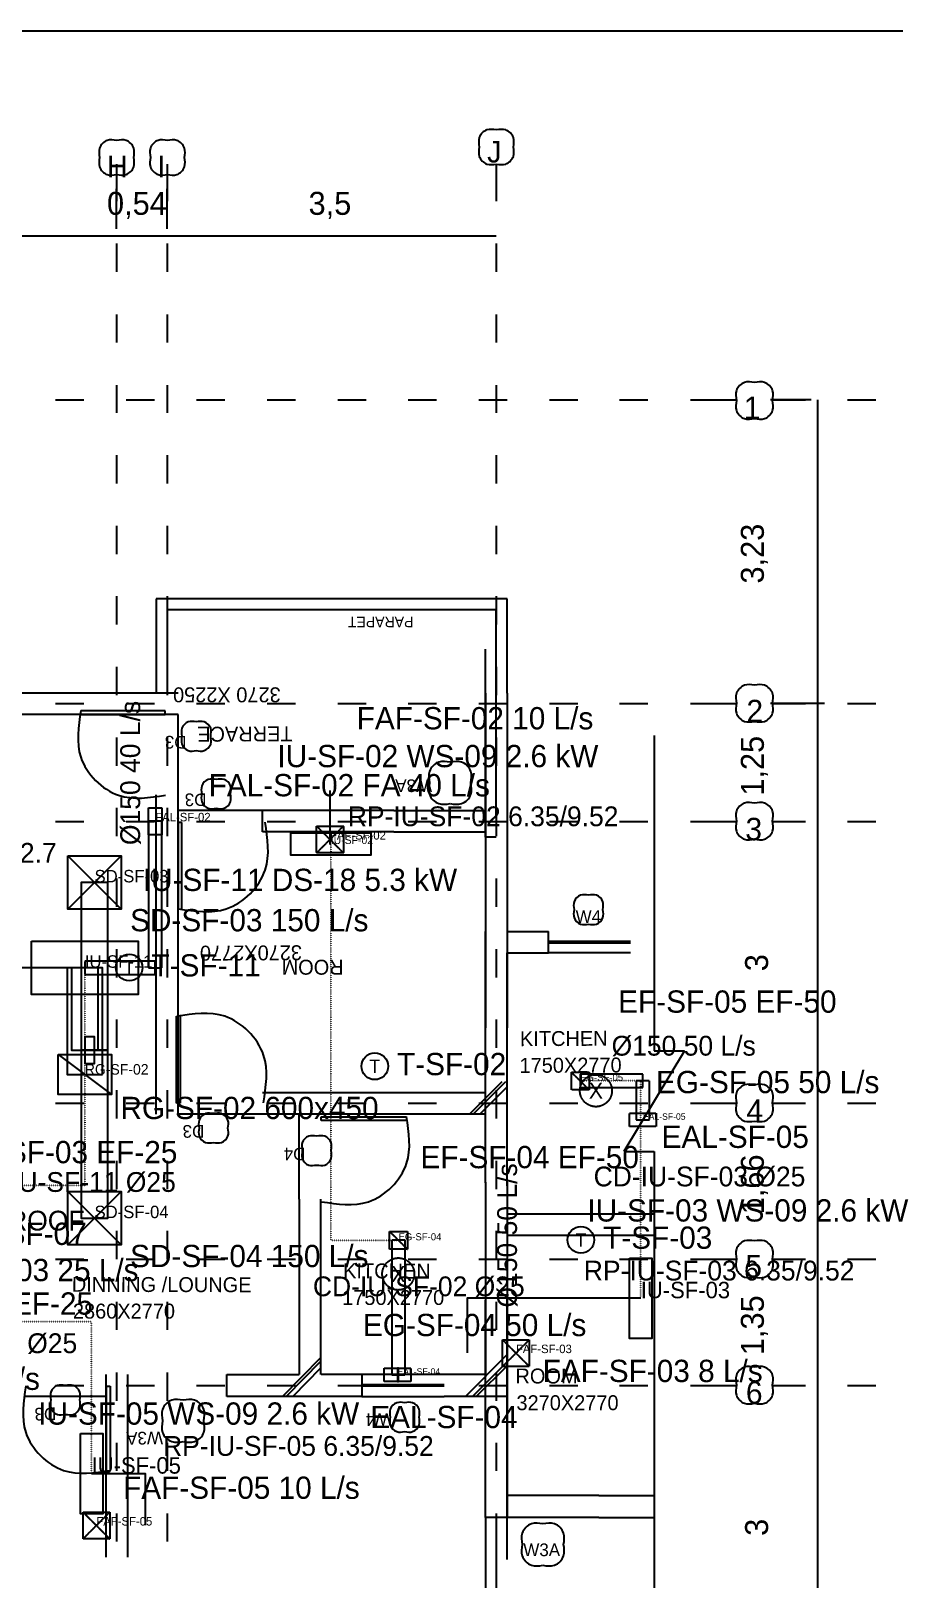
# Model space of a CAD drawing. Header units: millimetres. Extents: x 30 to 56197, y -4580 to 38782.
# Drawn here: x 16813 to 26511, y 21391 to 38782 of the extents above; entities that cross this region are included whole.
import ezdxf
from ezdxf.enums import TextEntityAlignment as Align

# ---------------------------------------------------------------- set-up
doc = ezdxf.new("R2010")
doc.units = ezdxf.units.MM
doc.linetypes.add('DASHED', pattern=[1.524, 1.27, -0.254])
doc.linetypes.add('DOT', pattern=[0.508, 0, -0.508])
for name, color, linetype in [('A-ARCH-REF', 8, 'CONTINUOUS'), ('M-ANNO', 7, 'CONTINUOUS'), ('M-CTRL', 200, 'CONTINUOUS'), ('M-DUCT-EXHS', 6, 'DASHED'), ('M-DUCT-FRSH', 4, 'DASHED'), ('M-DUCT-RETN', 3, 'CONTINUOUS'), ('M-DUCT-SUPP', 5, 'CONTINUOUS'), ('M-EQPM', 1, 'CONTINUOUS'), ('M-PIPE-COND', 140, 'DOT'), ('M-PIPE-REFG', 30, 'CONTINUOUS')]:
    doc.layers.add(name, color=color, linetype=linetype)

msp = doc.modelspace()

# ---------------------------------------------------------------- linework, layer by layer
at = {"layer": 'A-ARCH-REF'}
for p, q in [((2132, 38782), (56197, 38782)), ((17773, 37287), (17773, 36869)), ((18343, 37287), (18343, 36869)), ((22039, 37287), (22039, 36869)), ((17773, 36557), (17773, 37010)), ((18343, 36557), (18343, 37010)), ((15172, 36481), (17773, 36481)), ((17773, 36481), (18343, 36481)), ((17773, 36393), (17773, 36075)), ((18343, 36481), (22039, 36481)), ((18343, 36393), (18343, 36075)), ((22039, 36393), (22039, 36075)), ((17773, 35598), (17773, 35281)), ((18343, 35598), (18343, 35281)), ((22039, 35598), (22039, 35281)), ((17773, 34804), (17773, 34492)), ((18343, 34804), (18343, 34492)), ((22039, 34804), (22039, 34492)), ((17090, 34639), (17408, 34639)), ((17884, 34639), (18202, 34639)), ((18673, 34639), (18991, 34639)), ((19467, 34639), (19785, 34639)), ((20262, 34639), (20579, 34639)), ((21050, 34639), (21368, 34639)), ((21845, 34639), (22162, 34639)), ((22639, 34639), (22957, 34639)), ((23427, 34639), (23745, 34639)), ((24222, 34639), (24746, 34639)), ((25581, 34639), (25122, 34639)), ((25140, 34639), (25516, 34639)), ((25652, 34639), (25652, 31226)), ((25987, 34639), (26305, 34639)), ((17773, 34015), (17773, 33698)), ((18343, 34015), (18343, 33698)), ((22039, 34015), (22039, 33698)), ((17773, 33221), (17773, 32903)), ((18343, 33221), (18343, 32903)), ((22039, 33221), (22039, 32903)), ((17773, 32432), (17773, 32115)), ((18220, 32403), (18220, 31344)), ((22162, 32403), (18220, 32403)), ((18343, 32432), (18343, 32115)), ((22039, 32432), (22039, 32115)), ((22162, 31344), (22162, 32403)), ((18343, 32279), (18343, 31344)), ((22039, 32279), (18343, 32279)), ((22039, 31344), (22039, 32279)), ((21921, 29726), (21921, 31838)), ((17773, 31638), (17773, 31320)), ((18343, 31638), (18343, 31320)), ((22039, 31638), (22039, 31320)), ((22039, 29967), (22039, 31585)), ((18467, 31344), (16325, 31344)), ((21921, 31344), (21921, 29785)), ((22162, 31344), (22162, 27584)), ((17090, 31226), (17408, 31226)), ((18320, 31144), (17373, 31144)), ((17884, 31226), (18202, 31226)), ((18320, 31103), (18320, 31144)), ((18673, 31226), (18991, 31226)), ((19467, 31226), (19785, 31226)), ((20262, 31226), (20579, 31226)), ((21050, 31226), (21368, 31226)), ((21845, 31226), (22162, 31226)), ((22639, 31226), (22957, 31226)), ((23427, 31226), (23745, 31226)), ((24222, 31226), (24746, 31226)), ((25728, 31226), (25122, 31226)), ((25728, 31226), (25122, 31226)), ((25140, 31226), (25516, 31226)), ((25652, 31226), (25652, 29902)), ((25987, 31226), (26305, 31226)), ((18467, 31103), (16325, 31103)), ((17373, 31103), (18320, 31103)), ((18467, 30026), (18467, 31103)), ((17773, 30844), (17773, 30526)), ((18343, 30844), (18343, 30526)), ((22039, 30844), (22039, 30526)), ((23816, 30867), (23816, 27325)), ((18220, 26613), (18220, 30202)), ((18467, 26613), (18467, 30202)), ((17773, 30055), (17773, 29737)), ((18343, 30055), (18343, 29737)), ((19414, 30026), (18467, 30026)), ((20891, 30026), (19414, 30026)), ((19414, 29785), (19414, 30026)), ((20891, 30026), (21921, 30026)), ((22039, 30055), (22039, 29737)), ((17090, 29902), (17408, 29902)), ((17884, 29902), (18202, 29902)), ((18508, 29890), (18467, 29890)), ((18467, 29890), (18467, 28914)), ((18508, 28914), (18508, 29890)), ((18673, 29902), (18991, 29902)), ((20891, 29785), (19414, 29785)), ((19467, 29902), (19785, 29902)), ((20262, 29902), (20579, 29902)), ((20891, 29785), (21921, 29785)), ((21050, 29902), (21368, 29902)), ((21845, 29902), (22162, 29902)), ((21921, 29902), (21921, 27584)), ((22639, 29902), (22957, 29902)), ((23427, 29902), (23745, 29902)), ((24222, 29902), (24746, 29902)), ((25140, 29902), (25516, 29902)), ((25652, 29902), (25652, 26736)), ((25987, 29902), (26305, 29902)), ((22039, 29726), (21921, 29726)), ((17773, 29261), (17773, 28943)), ((18343, 29261), (18343, 28943)), ((22039, 29261), (22039, 28943)), ((21921, 25842), (21921, 28667)), ((22162, 28667), (22627, 28667)), ((22627, 28425), (22627, 28667)), ((22627, 28555), (23551, 28555)), ((22627, 28537), (23551, 28537)), ((17773, 28466), (17773, 28149)), ((18343, 28466), (18343, 28149)), ((22039, 28466), (22039, 28149)), ((22162, 25807), (22162, 28425)), ((22162, 28425), (22627, 28425)), ((23551, 28425), (22627, 28425)), ((17773, 27678), (17773, 27360)), ((18343, 27678), (18343, 27360)), ((18449, 26736), (18449, 27713)), ((18491, 27713), (18491, 26736)), ((22039, 27678), (22039, 27360)), ((24157, 27325), (23475, 26195)), ((23816, 27325), (24157, 27325)), ((22104, 26978), (21739, 26613)), ((22145, 26978), (21780, 26613)), ((22162, 26454), (22162, 26978)), ((17773, 26884), (17773, 26566)), ((18343, 26884), (18343, 26566)), ((21921, 26854), (19414, 26854)), ((22162, 26919), (21856, 26613)), ((22039, 26884), (22039, 26566)), ((17090, 26736), (17408, 26736)), ((17884, 26736), (18202, 26736)), ((18491, 26736), (18449, 26736)), ((19414, 26613), (18467, 26613)), ((18673, 26736), (18991, 26736)), ((21921, 26613), (19414, 26613)), ((19467, 26736), (19785, 26736)), ((19826, 25660), (19826, 26613)), ((20262, 26736), (20579, 26736)), ((21050, 26736), (21368, 26736)), ((21845, 26736), (22162, 26736)), ((22639, 26736), (22957, 26736)), ((23427, 26736), (23745, 26736)), ((24222, 26736), (24746, 26736)), ((25140, 26736), (25516, 26736)), ((25652, 26736), (25652, 24983)), ((25987, 26736), (26305, 26736)), ((20073, 26542), (20073, 26583)), ((20073, 26583), (21027, 26583)), ((21027, 26542), (20073, 26542)), ((17773, 26089), (17773, 25771)), ((18343, 26089), (18343, 25771)), ((22039, 26089), (22039, 25771)), ((23475, 26195), (23816, 26195)), ((23816, 26195), (23816, 18522)), ((21921, 25848), (21921, 23688)), ((22162, 25848), (22162, 23441)), ((19826, 25660), (19826, 23688)), ((20068, 25660), (20068, 23688)), ((21921, 25654), (21921, 25130)), ((22162, 25724), (22162, 22082)), ((22162, 25495), (23816, 25495)), ((17773, 25301), (17773, 24983)), ((18343, 25301), (18343, 24983)), ((22039, 25301), (22039, 24983)), ((22162, 25254), (23816, 25254)), ((17090, 24983), (17408, 24983)), ((17884, 24983), (18202, 24983)), ((18673, 24983), (18991, 24983)), ((19467, 24983), (19785, 24983)), ((20262, 24983), (20579, 24983)), ((21050, 24983), (21368, 24983)), ((21845, 24983), (22162, 24983)), ((22639, 24983), (22957, 24983)), ((23427, 24983), (23745, 24983)), ((24222, 24983), (24746, 24983)), ((25140, 24983), (25516, 24983)), ((25652, 24983), (25652, 23565)), ((25987, 24983), (26305, 24983)), ((21921, 22082), (21921, 24524)), ((22162, 22206), (22162, 24577)), ((22162, 24577), (22162, 22082)), ((22162, 22082), (22162, 24524)), ((17773, 24506), (17773, 24189)), ((18343, 24506), (18343, 24189)), ((22039, 24506), (22039, 24189)), ((20068, 23877), (19638, 23441)), ((20068, 23835), (19679, 23441)), ((22162, 23912), (21697, 23441)), ((22162, 23830), (21774, 23441)), ((17655, 23688), (17655, 21635)), ((17773, 23712), (17773, 23394)), ((17896, 23688), (17896, 21635)), ((18343, 23712), (18343, 23394)), ((19014, 23441), (19014, 23688)), ((19014, 23688), (19826, 23688)), ((20068, 23759), (19756, 23441)), ((20527, 23688), (20073, 23688)), ((21456, 23688), (20532, 23688)), ((20532, 23688), (20532, 23441)), ((21921, 23688), (21456, 23688)), ((22162, 23788), (21815, 23441)), ((22039, 23712), (22039, 23394)), ((17090, 23565), (17408, 23565)), ((17661, 22612), (17661, 23559)), ((17661, 23559), (17702, 23559)), ((17702, 23559), (17702, 22612)), ((17884, 23565), (18202, 23565)), ((18673, 23565), (18991, 23565)), ((19467, 23565), (19785, 23565)), ((20262, 23565), (20579, 23565)), ((21456, 23571), (20532, 23571)), ((21456, 23559), (20532, 23559)), ((21050, 23565), (21368, 23565)), ((21845, 23565), (22162, 23565)), ((22639, 23565), (22957, 23565)), ((23427, 23565), (23745, 23565)), ((24222, 23565), (24746, 23565)), ((25140, 23565), (25516, 23565)), ((25652, 23565), (25652, 20393)), ((25987, 23565), (26305, 23565)), ((17655, 23441), (16737, 23441)), ((19826, 23441), (19014, 23441)), ((20532, 23441), (19826, 23441)), ((20532, 23441), (21456, 23441)), ((21921, 23441), (21456, 23441)), ((22162, 23441), (21921, 23441)), ((17773, 22923), (17773, 22606)), ((18343, 22923), (18343, 22606)), ((22039, 22923), (22039, 22606)), ((23192, 22329), (22162, 22329)), ((23192, 22329), (23816, 22329)), ((17773, 22129), (17773, 21811)), ((18343, 22129), (18343, 21811)), ((22039, 22129), (22039, 21811)), ((22162, 22082), (21921, 22082)), ((21921, 22082), (21921, 19705)), ((22039, 22082), (22039, 20523)), ((22039, 22082), (22039, 19828)), ((23192, 22082), (22162, 22082)), ((22162, 21611), (22162, 22082)), ((23192, 22082), (23816, 22082))]:
    msp.add_line(p, q, dxfattribs=at)
for points in [[(22042, 37670), (21936, 37670), (21850, 37584), (21850, 37478)], [(22233, 37478), (22233, 37584), (22147, 37670), (22042, 37670)], [(17776, 37552), (17670, 37552), (17584, 37466), (17584, 37361)], [(17967, 37361), (17967, 37466), (17881, 37552), (17776, 37552)], [(18346, 37552), (18241, 37552), (18155, 37466), (18155, 37361)], [(18538, 37361), (18538, 37466), (18452, 37552), (18346, 37552)], [(21850, 37478), (21850, 37373), (21936, 37287), (22042, 37287)], [(22042, 37287), (22147, 37287), (22233, 37373), (22233, 37478)], [(17584, 37361), (17584, 37255), (17670, 37169), (17776, 37169)], [(17776, 37169), (17881, 37169), (17967, 37255), (17967, 37361)], [(18155, 37361), (18155, 37255), (18241, 37169), (18346, 37169)], [(18346, 37169), (18452, 37169), (18538, 37255), (18538, 37361)], [(24943, 34833), (24831, 34833), (24740, 34742), (24740, 34630)], [(25146, 34630), (25146, 34742), (25055, 34833), (24943, 34833)], [(24740, 34630), (24740, 34518), (24831, 34427), (24943, 34427)], [(24943, 34427), (25055, 34427), (25146, 34518), (25146, 34630)], [(24943, 31432), (24831, 31432), (24740, 31341), (24740, 31229)], [(25146, 31229), (25146, 31341), (25055, 31432), (24943, 31432)], [(17373, 31147), (17373, 30622), (17798, 30196), (18323, 30196)], [(24740, 31229), (24740, 31117), (24831, 31026), (24943, 31026)], [(24943, 31026), (25055, 31026), (25146, 31117), (25146, 31229)], [(18670, 31020), (18581, 31020), (18508, 30948), (18508, 30858)], [(18832, 30858), (18832, 30948), (18759, 31020), (18670, 31020)], [(18508, 30858), (18508, 30769), (18581, 30697), (18670, 30697)], [(18670, 30697), (18759, 30697), (18832, 30769), (18832, 30858)], [(21524, 30567), (21396, 30567), (21291, 30463), (21291, 30335)], [(21756, 30335), (21756, 30463), (21652, 30567), (21524, 30567)], [(18894, 30373), (18804, 30373), (18732, 30301), (18732, 30211)], [(19055, 30211), (19055, 30301), (18983, 30373), (18894, 30373)], [(21291, 30335), (21291, 30206), (21396, 30102), (21524, 30102)], [(21524, 30102), (21652, 30102), (21756, 30206), (21756, 30335)], [(18732, 30211), (18732, 30122), (18804, 30049), (18894, 30049)], [(18894, 30049), (18983, 30049), (19055, 30122), (19055, 30211)], [(24943, 30108), (24831, 30108), (24740, 30017), (24740, 29905)], [(25146, 29905), (25146, 30017), (25055, 30108), (24943, 30108)], [(18470, 28920), (19008, 28920), (19444, 29356), (19444, 29893)], [(24740, 29905), (24740, 29793), (24831, 29702), (24943, 29702)], [(24943, 29702), (25055, 29702), (25146, 29793), (25146, 29905)], [(23077, 29073), (22988, 29073), (22916, 29000), (22916, 28911)], [(23239, 28911), (23239, 29000), (23167, 29073), (23077, 29073)], [(22916, 28911), (22916, 28821), (22988, 28749), (23077, 28749)], [(23077, 28749), (23167, 28749), (23239, 28821), (23239, 28911)], [(19426, 26739), (19426, 27277), (18990, 27713), (18452, 27713)], [(24943, 26942), (24831, 26942), (24740, 26852), (24740, 26739)], [(25146, 26739), (25146, 26852), (25055, 26942), (24943, 26942)], [(18864, 26619), (18775, 26619), (18702, 26546), (18702, 26457)], [(19026, 26457), (19026, 26546), (18954, 26619), (18864, 26619)], [(24740, 26739), (24740, 26627), (24831, 26536), (24943, 26536)], [(24943, 26536), (25055, 26536), (25146, 26627), (25146, 26739)], [(18702, 26457), (18702, 26368), (18775, 26295), (18864, 26295)], [(18864, 26295), (18954, 26295), (19026, 26368), (19026, 26457)], [(20076, 25630), (20604, 25630), (21033, 26058), (21033, 26586)], [(20023, 26366), (19934, 26366), (19862, 26293), (19862, 26204)], [(20185, 26204), (20185, 26293), (20113, 26366), (20023, 26366)], [(19862, 26204), (19862, 26115), (19934, 26042), (20023, 26042)], [(20023, 26042), (20113, 26042), (20185, 26115), (20185, 26204)], [(24943, 25189), (24831, 25189), (24740, 25098), (24740, 24986)], [(25146, 24986), (25146, 25098), (25055, 25189), (24943, 25189)], [(24740, 24986), (24740, 24874), (24831, 24783), (24943, 24783)], [(24943, 24783), (25055, 24783), (25146, 24874), (25146, 24986)], [(24943, 23771), (24831, 23771), (24740, 23680), (24740, 23568)], [(25146, 23568), (25146, 23680), (25055, 23771), (24943, 23771)], [(16755, 23562), (16755, 23037), (17180, 22612), (17705, 22612)], [(17199, 23565), (17110, 23565), (17037, 23492), (17037, 23403)], [(17361, 23403), (17361, 23492), (17288, 23565), (17199, 23565)], [(24740, 23568), (24740, 23456), (24831, 23365), (24943, 23365)], [(24943, 23365), (25055, 23365), (25146, 23456), (25146, 23568)], [(17037, 23403), (17037, 23314), (17110, 23241), (17199, 23241)], [(17199, 23241), (17288, 23241), (17361, 23314), (17361, 23403)], [(18523, 23400), (18395, 23400), (18290, 23296), (18290, 23168)], [(18755, 23168), (18755, 23296), (18651, 23400), (18523, 23400)], [(21012, 23371), (20923, 23371), (20850, 23298), (20850, 23209)], [(21174, 23209), (21174, 23298), (21101, 23371), (21012, 23371)], [(18290, 23168), (18290, 23039), (18395, 22935), (18523, 22935)], [(18523, 22935), (18651, 22935), (18755, 23039), (18755, 23168)], [(20850, 23209), (20850, 23119), (20923, 23047), (21012, 23047)], [(21012, 23047), (21101, 23047), (21174, 23119), (21174, 23209)], [(22565, 22011), (22437, 22011), (22333, 21907), (22333, 21779)], [(22798, 21779), (22798, 21907), (22694, 22011), (22565, 22011)], [(22333, 21779), (22333, 21651), (22437, 21546), (22565, 21546)], [(22565, 21546), (22694, 21546), (22798, 21651), (22798, 21779)]]:
    msp.add_spline(points, degree=3, dxfattribs=at)
at = {"layer": 'M-CTRL'}
for centre in [(17917, 28260), (20676, 27151), (22992, 25201)]:
    msp.add_circle(centre, 150, dxfattribs=at)
at = {"layer": 'M-DUCT-EXHS'}
for p, q in [((22885, 27086), (23085, 26886)), ((20843, 25296), (21043, 25096))]:
    msp.add_line(p, q, dxfattribs=at)
for points in [[(22885, 27086), (23085, 27086), (23085, 26886), (22885, 26886)], [(23539, 26625), (23839, 26625), (23839, 26475), (23539, 26475)], [(20843, 25296), (21043, 25296), (21043, 25096), (20843, 25096)], [(20781, 23761), (21081, 23761), (21081, 23611), (20781, 23611)]]:
    msp.add_lwpolyline(points, close=True, dxfattribs=at)
at = {"layer": 'M-DUCT-EXHS', "linetype": 'DASHED'}
for points in [[(22985, 26911), (23689, 26911), (23689, 27061), (22985, 27061)], [(23614, 26986), (23614, 26550), (23764, 26550), (23764, 26986)], [(20868, 25196), (20868, 23686), (21018, 23686), (21018, 25196)], [(20943, 23761), (20931, 23761), (20931, 23611), (20943, 23611)]]:
    msp.add_lwpolyline(points, close=True, dxfattribs=at)
at = {"layer": 'M-DUCT-EXHS'}
for centre in [(23161, 26877), (20940, 24818)]:
    msp.add_circle(centre, 180, dxfattribs=at)
at = {"layer": 'M-DUCT-FRSH'}
for p, q in [((20023, 29848), (20323, 29548)), ((20323, 29848), (20023, 29548)), ((22112, 24079), (22412, 23779)), ((22412, 24079), (22112, 23779)), ((17398, 22142), (17698, 21842)), ((17698, 22142), (17398, 21842))]:
    msp.add_line(p, q, dxfattribs=at)
for points in [[(18135, 30053), (18285, 30053), (18285, 29753), (18135, 29753)], [(20023, 29848), (20323, 29848), (20323, 29548), (20023, 29548)], [(22112, 24079), (22412, 24079), (22412, 23779), (22112, 23779)], [(17398, 22142), (17698, 22142), (17698, 21842), (17398, 21842)]]:
    msp.add_lwpolyline(points, close=True, dxfattribs=at)
at = {"layer": 'M-DUCT-FRSH', "linetype": 'DASHED'}
for points in [[(18135, 29903), (18135, 28258), (18285, 28258), (18285, 29903)], [(18210, 28333), (17418, 28333), (17418, 28183), (18210, 28183)]]:
    msp.add_lwpolyline(points, close=True, dxfattribs=at)
at = {"layer": 'M-DUCT-RETN'}
msp.add_line((17118, 27283), (17718, 26833), dxfattribs=at)
at = {"layer": 'M-DUCT-RETN', "linetype": 'CONTINUOUS'}
msp.add_lwpolyline([(17618, 27058), (17618, 28258), (17218, 28258), (17218, 27058)], close=True, dxfattribs=at)
at = {"layer": 'M-DUCT-RETN'}
msp.add_lwpolyline([(17118, 27283), (17718, 27283), (17718, 26833), (17118, 26833)], close=True, dxfattribs=at)
at = {"layer": 'M-DUCT-SUPP'}
for p, q in [((17227, 29517), (17827, 28917)), ((17827, 29517), (17227, 28917)), ((17227, 25745), (17827, 25145)), ((17827, 25745), (17227, 25145))]:
    msp.add_line(p, q, dxfattribs=at)
for points in [[(17227, 29517), (17827, 29517), (17827, 28917), (17227, 28917)], [(17227, 25745), (17827, 25745), (17827, 25145), (17227, 25145)]]:
    msp.add_lwpolyline(points, close=True, dxfattribs=at)
at = {"layer": 'M-DUCT-SUPP', "linetype": 'CONTINUOUS'}
for points in [[(17677, 27331), (17677, 29217), (17377, 29217), (17377, 27331)], [(17527, 29217), (17527, 29217), (17527, 29217), (17527, 29217)], [(17268, 28258), (17268, 27331), (17568, 27331), (17568, 28258)], [(17418, 27181), (17527, 27181), (17527, 27481), (17418, 27481)], [(17377, 27331), (17377, 25445), (17677, 25445), (17677, 27331)], [(17527, 25445), (17527, 25445), (17527, 25445), (17527, 25445)]]:
    msp.add_lwpolyline(points, close=True, dxfattribs=at)
at = {"layer": 'M-EQPM'}
for points in [[(19732, 29773), (20632, 29773), (20632, 29523), (19732, 29523)], [(16818, 28558), (18018, 28558), (18018, 27958), (16818, 27958)], [(23540, 24995), (23790, 24995), (23790, 24095), (23540, 24095)], [(17369, 23025), (17619, 23025), (17619, 22125), (17369, 22125)]]:
    msp.add_lwpolyline(points, close=True, dxfattribs=at)
at = {"layer": 'M-PIPE-COND', "linetype": 'DOT'}
for points in [[(20182, 29648), (20182, 25196), (20943, 25196)], [(17418, 28258), (17418, 25812), (15911, 25812)], [(23665, 24545), (23665, 26986), (22985, 26986)], [(17494, 22575), (17494, 24279), (14803, 24279)]]:
    msp.add_lwpolyline(points, dxfattribs=at)
at = {"layer": 'M-PIPE-REFG', "linetype": 'CONTINUOUS'}
for points in [[(20182, 29648), (20173, 29648), (20173, 30248)], [(17418, 28258), (13860, 28258), (13860, 25906)], [(23665, 24545), (21713, 24545), (21713, 23932)], [(17494, 22575), (18097, 22575), (18097, 21995)]]:
    msp.add_lwpolyline(points, dxfattribs=at)

# ---------------------------------------------------------------- texts
at = {"layer": 'A-ARCH-REF'}
for s, height, p in [('J', 242, (21939, 37304)), ('H', 242, (17667, 37139)), ('I', 242, (18232, 37139)), ('0,54', 258.3, (17667, 36716)), ('3,5', 258.3, (19932, 36716)), ('1', 252, (24822, 34423)), ('2', 252, (24852, 31016)), ('W4', 142.7, (22933, 28762)), ('4', 252, (24852, 26527)), ('5', 252, (24840, 24779)), ('1750X2770', 167.7, (20309, 24470)), ('2860X2770', 167.7, (17284, 24317)), ('ROOM', 167.7, (22257, 23588)), ('6', 252, (24846, 23361)), ('3270X2770', 167.7, (22268, 23288)), ('W3A', 142.7, (22345, 21648))]:
    msp.add_text(s, height=height, dxfattribs=at).set_placement(p)
for s, height, rotation, p in [('3,23', 258.3, 90, (25048, 32574)), ('PARAPET', 117.9, -180, (21110, 32201)), ('3270 X2250', 167.7, -180, (19619, 31408)), ('TERRACE', 167.7, -179.7198, (19752, 30970)), ('D3', 142.7, -180, (18561, 30863)), ('1,25', 258.3, 90, (25048, 30191)), ('W3A', 142.7, -180, (21320, 30374)), ('D3', 142.7, -180, (18785, 30216)), ('3', 252, -1.593, (24837, 29693)), ('3270X2770', 167.7, -179.7416, (19858, 28511)), ('ROOM', 167.7, -180, (20326, 28348)), ('3', 258, 90, (25095, 28219)), ('KITCHEN', 167.7, 0.3019, (22308, 27377)), ('1750X2770', 167.7, 0.2584, (22303, 27077)), ('D3', 142.7, -180, (18761, 26491)), ('D4', 142.7, -180, (19897, 26238)), ('1,66', 258.3, 90, (25048, 25489)), ('KITCHEN', 167.7, -0.3077, (20320, 24771)), ('DINNING /LOUNGE', 167.75, -0.1484, (17272, 24618)), ('1,35', 258.3, 90, (25048, 23906)), ('D3', 142.7, -178.7806, (17095, 23319)), ('W4', 142.7, -180, (20860, 23254)), ('W3A', 142.7, -179.2586, (18295, 23048)), ('3', 258, 90, (25095, 21876))]:
    msp.add_text(s, height=height, rotation=rotation, dxfattribs=at).set_placement(p)
at = {"layer": 'M-ANNO'}
for s, p in [('Ø150 40 L/s', (18039, 29636)), ('Ø150 50 L/s', (22274, 24441))]:
    msp.add_text(s, height=222.4, rotation=90, dxfattribs=at).set_placement(p)
for s, height, p in [('FAF-SF-02 10 L/s', 250.2, (20473, 30936)), ('FAL-SF-02 FA 40 L/s', 250.2, (18809, 30184)), ('FAL-SF-02', 95, (18210, 29903)), ('FAF-SF-02', 95, (20173, 29698)), ('IU-SF-02', 87.5, (20182, 29648)), ('SD-SF-03', 140, (17527, 29217)), ('SD-SF-03 150 L/s', 250.2, (17927, 28667)), ('IU-SF-11', 140, (17418, 28258)), ('EF-SF-05 EF-50', 250.2, (23411, 27753)), ('Ø150 50 L/s', 222.4, (23337, 27271)), ('RG-SF-02', 117.5, (17418, 27058)), ('EG-SF-05', 80, (22985, 26986)), ('EG-SF-05 50 L/s', 250.2, (23836, 26849)), ('RG-SF-02 600x450', 250.2, (17818, 26558)), ('EAL-SF-05', 72.5, (23689, 26550)), ('EAL-SF-05', 250.2, (23899, 26234)), ('EF-SF-03 EF-25', 250.2, (16004, 26062)), ('EF-SF-04 EF-50', 250.2, (21190, 26006)), ('SD-SF-04', 140, (17527, 25445)), ('EAL-SF-07', 250.2, (15784, 25144)), ('EG-SF-04', 80, (20943, 25196)), ('SD-SF-04 150 L/s', 250.2, (17927, 24895)), ('EG-SF-03 25 L/s', 250.2, (15511, 24737)), ('IU-SF-03', 185, (23665, 24545)), ('EF-SF-07 EF-25', 250.2, (15056, 24361)), ('EG-SF-04 50 L/s', 250.2, (20543, 24120)), ('FAF-SF-03', 95, (22262, 23929)), ('FAF-SF-03 8 L/s', 250.2, (22562, 23604)), ('EG-SF-07 25 L/s', 250.2, (14403, 23516)), ('EAL-SF-04', 72.5, (20931, 23686)), ('EAL-SF-04', 250.2, (20626, 23086)), ('IU-SF-05', 185, (17494, 22575)), ('FAF-SF-05 10 L/s', 250.2, (17848, 22292)), ('FAF-SF-05', 95, (17548, 21992))]:
    msp.add_text(s, height=height, dxfattribs=at).set_placement(p)
at = {"layer": 'M-CTRL'}
for s, p in [('T-SF-11', (18167, 28160)), ('T-SF-02', (20926, 27051)), ('T-SF-03', (23242, 25101))]:
    msp.add_text(s, height=250.2, dxfattribs=at).set_placement(p)
for p in [(17917, 28260), (20676, 27151), (22992, 25201)]:
    msp.add_text('T', height=150, dxfattribs=at).set_placement(p, align=Align.MIDDLE_CENTER)
at = {"layer": 'M-DUCT-EXHS'}
for p in [(23161, 26877), (20940, 24818)]:
    msp.add_text('X', height=180, dxfattribs=at).set_placement(p, align=Align.MIDDLE_CENTER)
at = {"layer": 'M-EQPM'}
for s, p in [('IU-SF-02 WS-09 2.6 kW', (19582, 30511)), ('IU-SF-11 DS-18 5.3 kW', (18069, 29120)), ('IU-SF-03 WS-09 2.6 kW', (23065, 25407)), ('IU-SF-05 WS-09 2.6 kW', (16894, 23125))]:
    msp.add_text(s, height=250.2, dxfattribs=at).set_placement(p)
at = {"layer": 'M-PIPE-COND'}
for s, p in [('CD-IU-SF-11 Ø25', (16061, 25740)), ('CD-IU-SF-03 Ø25', (23135, 25802)), ('CD-IU-SF-02 Ø25', (19981, 24568)), ('CD-IU-SF-05 Ø25', (14953, 23929))]:
    msp.add_text(s, height=222.4, dxfattribs=at).set_placement(p)
at = {"layer": 'M-PIPE-REFG'}
for s, p in [('RP-IU-SF-02 6.35/9.52', (20373, 29848)), ('RP-IU-SF-10 6.35/12.7', (14060, 29438)), ('REFG RISER TO ROOF', (14160, 25306)), ('RP-IU-SF-03 6.35/9.52', (23025, 24745)), ('RP-IU-SF-05 6.35/9.52', (18297, 22775))]:
    msp.add_text(s, height=222.4, dxfattribs=at).set_placement(p)

doc.saveas('drawing.dxf')
